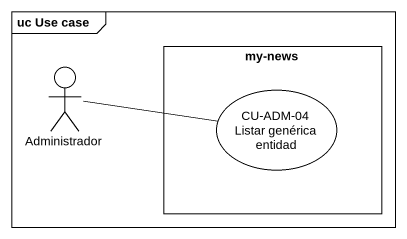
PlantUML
@startuml
mainframe uc Use case
rectangle "my-news" as my_news {
  usecase "CU-ADM-04 Listar genérica entidad" as CU_ADM_04_Listar_genérica
}
actor Administrador
Administrador -right- CU_ADM_04_Listar_genérica
@enduml
